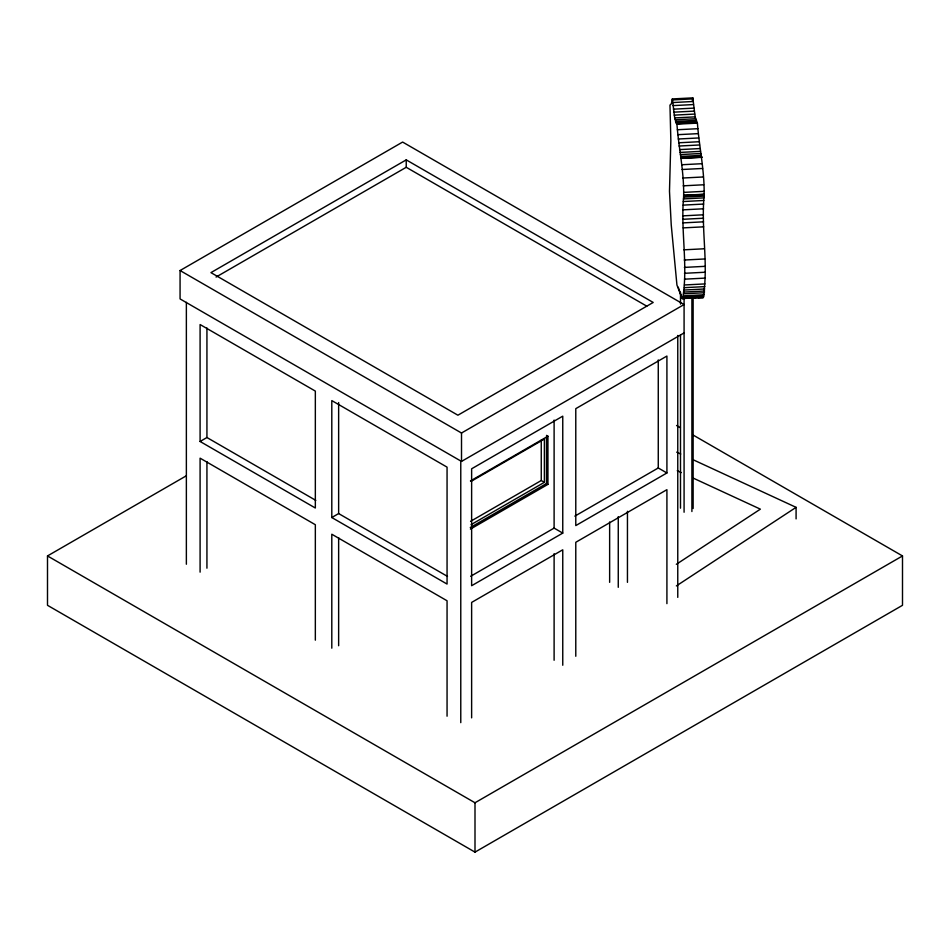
<?xml version="1.0" encoding="UTF-8"?>
<svg xmlns="http://www.w3.org/2000/svg" width="950" height="950" viewBox="0 0 950 950"><rect width="100%" height="100%" fill="white"/><g stroke="black" fill="none" stroke-linecap="round" stroke-linejoin="round"><path stroke-width="1.43" d="M682.634 298.692C688.299 265.632 680.509 230.826 683.608 197.149C684.356 172.544 678.727 148.627 676.934 124.177L674.69 117.919L672.351 98.931L692.823 97.874L695.163 116.862L697.407 123.12C699.212 147.571 704.829 171.487 704.081 196.092C700.981 229.769 708.783 264.575 703.107 297.635L682.112 298.49L676.934 285.012L671.234 224.865L669.489 191.235L670.842 140.434L669.976 105.106L671.424 103.692L672.351 98.931M692.36 100.759L692.823 97.874M676.329 564.312L760.38 509.152L693.357 478.171M676.364 585.924L796.088 507.348L692.776 459.586M180.072 270.536L402.622 142.061L684.059 304.546L461.51 433.022L180.072 270.536L180.072 298.929L461.51 461.415L684.059 332.928M406.232 159.873L210.936 272.626L457.9 415.209L653.196 302.456L406.232 159.873L406.232 167.283L646.796 306.173M216.078 277.056L406.232 167.283M200.094 441.477L315.341 508.012L315.341 391.091L200.094 324.544L200.094 441.477L206.934 437.522L315.78 500.365M693.239 435.124L902.5 555.94L902.5 605.304L475 852.126L47.5 605.304L47.5 555.94L186.152 475.891M331.799 517.524L447.058 584.06L447.058 467.139L331.799 400.591L331.799 517.524L338.639 513.57L447.497 576.413M470.428 480.961L547.936 436.216L547.936 484.369L470.428 529.114M471.117 481.353L544.386 439.054L544.386 482.315L471.117 524.614M470.571 521.336L541.263 480.522L544.386 482.315M470.262 527.559L546.499 483.538L547.936 484.369M470.678 576.282L554.111 528.105L562.756 533.104L562.756 416.171L471.628 468.789L471.628 585.722L562.756 533.104M574.833 516.147L658.267 467.97L666.912 472.969L666.912 356.048L575.783 408.654L575.783 525.587L666.912 472.969M47.5 555.94L475 802.762L902.5 555.94M672.434 99.928L692.906 98.871M672.671 102.552L693.156 101.496M672.992 105.616L693.464 104.571M673.396 109.179L693.868 108.122M673.776 112.171L694.26 111.114M674.215 115.128L694.688 114.083M674.69 117.919L695.163 116.862M675.07 119.783L695.543 118.738M675.474 121.41L695.946 120.353M675.889 122.716L696.374 121.659M676.329 123.643L696.801 122.586M676.934 124.177L697.407 123.12M677.386 129.746L697.87 128.689M677.837 134.674L698.309 133.629M678.252 139.009L698.737 137.952M678.668 142.785L699.141 141.728M679.06 146.027L699.533 144.97M679.547 149.613L700.019 148.556M679.986 152.428L700.459 151.371M680.378 154.565L700.863 153.508M680.806 156.429L701.278 155.373M681.138 157.558L701.611 156.501M681.411 158.199L701.884 157.142M681.53 158.365L702.002 157.308M681.851 164.742L702.323 163.685M682.112 169.504L702.584 168.459M682.634 178.03L703.107 176.985M683.169 185.832L703.641 184.775M683.656 192.387L704.128 191.33M683.881 195.308L704.377 194.216M683.846 195.474L704.318 194.429M683.739 196.056L704.211 194.999M683.608 197.149L704.081 196.092M683.454 198.918L703.926 197.873M683.299 201.531L703.772 200.474M683.169 205.117L703.641 204.06M683.062 209.843L703.546 208.786M683.014 215.852L703.487 214.795M683.026 219.284L703.499 218.227M683.074 222.882L703.546 221.825M683.181 227.881L703.653 226.836M683.905 249.826L704.377 248.769M684.226 260.027L704.698 258.97M684.392 267.401L704.864 266.344M684.475 273.303L704.947 272.246M684.499 279.169L704.971 278.113M684.439 284.976L704.924 283.919M684.38 287.672L704.852 286.615M684.285 290.035L704.769 288.978M684.166 292.066L704.651 291.009M684.024 293.788L704.496 292.731M683.762 295.83L704.247 294.773M683.466 297.279L703.938 296.222M683.133 298.193L703.606 297.148M695.269 297.813L682.112 298.49L678.241 287.185M698.203 297.659L703.107 297.635M676.685 452.152L680.699 454.005M677.267 470.737L681.293 472.589M676.554 425.493L680.402 427.714M546.499 435.385L547.936 436.216M796.088 507.348L796.088 518.902M693.132 298.538L693.132 508.499M691.897 297.136L691.897 511.527M684.083 297.849L684.083 512.24M680.497 292.303L680.497 304.131M680.497 335.184L680.497 508.179M677.766 335.457L677.766 597.372M666.912 603.642L666.912 489.678L575.783 542.284L575.783 656.26M658.267 359.931L658.267 467.97M627.451 511.29L627.451 582.338M618.26 516.646L618.26 587.314M609.639 521.966L609.639 582.338M562.756 665.249L562.756 549.801L471.628 602.419L471.628 717.867M554.111 420.066L554.111 528.105M554.111 553.696L554.111 660.262M546.499 436.846L546.499 483.538M541.263 440.135L541.263 480.522M475 802.762L475 852.126M461.51 433.022L461.51 461.415M460.774 460.738L460.774 722.653M447.058 716.205L447.058 600.768L331.799 534.221L331.799 648.185M338.639 402.562L338.639 513.57M338.639 537.676L338.639 645.727M315.341 640.169L315.341 524.721L200.094 458.173L200.094 572.149M206.934 327.999L206.934 437.522M206.934 461.629L206.934 568.195M186.366 302.314L186.366 564.229"/></g></svg>
